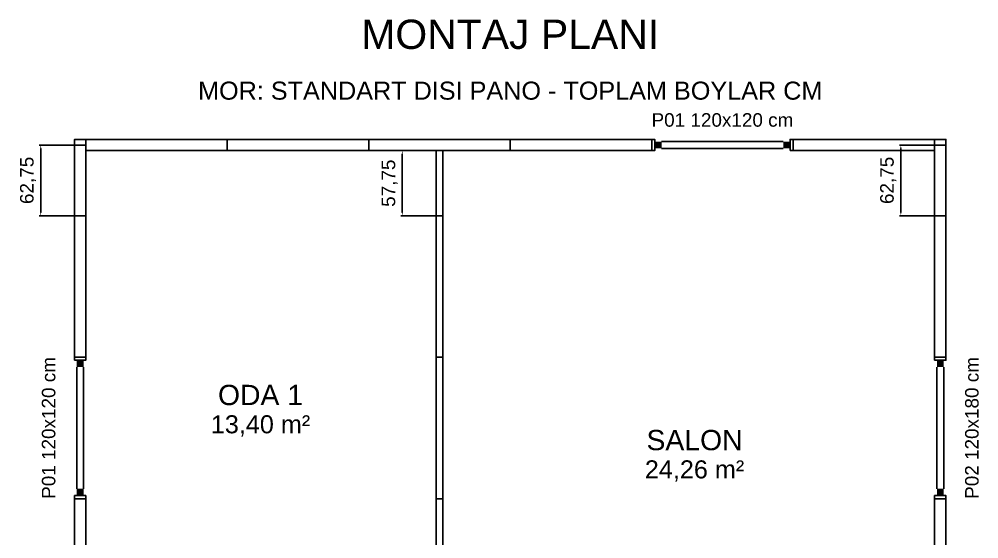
# Model space of a CAD drawing. Header units: centimetres. Extents: x -114 to 2948, y -828 to 1257.
# Drawn here: x 2097 to 2948, y 722 to 1183 of the extents above; entities that cross this region are included whole.
import ezdxf
from ezdxf.enums import TextEntityAlignment as Align

# ---------------------------------------------------------------- set-up
doc = ezdxf.new("R2010")
doc.units = ezdxf.units.CM
for name, color, linetype in [('KOSE_PROFIL_100', 8, 'Continuous'), ('MONTAJ_OZEL_OLCU', 6, 'Continuous'), ('MONTAJ_OZEL_PANO', 6, 'Continuous'), ('MONTAJ_STANDART', 7, 'Continuous'), ('MONTAJ_YAZI', 7, 'Continuous'), ('PENCERE', 10, 'Continuous')]:
    doc.layers.add(name, color=color, linetype=linetype)
doc.styles.get("Standard").update_dxf_attribs({"font": 'Arial.ttf'})
doc.dimstyles.new('ISO-25', dxfattribs={"dimtxt": 12, "dimasz": 3, "dimexe": 1.25, "dimexo": 0.625, "dimgap": 4, "dimtad": 1, "dimtxsty": 'Standard', "dimcen": 2.5, "dimadec": 0, "dimazin": 0, "dimtfac": 1, "dimtmove": 0, "dimatfit": 3, "dimfxl": 1, "dimarcsym": 0})

# ---------------------------------------------------------------- blocks, each defined once
blk = doc.blocks.new('MNT_BOM_D01_1255p0_H_DOLU_PP')
at = {"color": 0}
blk.add_lwpolyline([(0, 0), (125.5, 0), (125.5, 10), (0, 10)], close=True, dxfattribs=at)
blk = doc.blocks.new('MNT_BOM_P01_PENCERE_1200x1200')
at = {"layer": 'PENCERE', "color": 1}
for p, q in [((53387.01, 8192.86), (53397.01, 8192.86)), ((53389.01, 8186.86), (53389.01, 8078.86)), ((53395.01, 8186.86), (53395.01, 8078.86)), ((53387.01, 8072.86), (53397.01, 8072.86))]:
    blk.add_line(p, q, dxfattribs=at)
for points in [[(53389.01, 8192.86), (53389.01, 8186.86), (53395.01, 8192.86), (53395.01, 8186.86)], [(53389.01, 8072.86), (53389.01, 8078.86), (53395.01, 8072.86), (53395.01, 8078.86)]]:
    blk.add_solid(points, dxfattribs=at)
blk = doc.blocks.new('MNT_BOM_D02_1255p0_H_P01_PP')
at = {"color": 0}
for points in [[(0, 0), (2.75, 0), (2.75, 10), (0, 10)], [(122.75, 0), (125.5, 0), (125.5, 10), (122.75, 10)]]:
    blk.add_lwpolyline(points, close=True, dxfattribs=at)
at = {"rotation": 270}
blk.add_blockref('MNT_BOM_P01_PENCERE_1200x1200', (-8070.11, 53397.01), dxfattribs=at)
blk = doc.blocks.new('MNT_BOM_D01_1255p0_V_DOLU_PP')
at = {"color": 0}
blk.add_lwpolyline([(0, 0), (10, 0), (10, 125.5), (0, 125.5)], close=True, dxfattribs=at)
blk = doc.blocks.new('MNT_BOM_D02_1255p0_V_P01_PP')
at = {"color": 0}
for points in [[(0, 122.75), (10, 122.75), (10, 125.5), (0, 125.5)], [(0, 0), (10, 0), (10, 2.75), (0, 2.75)]]:
    blk.add_lwpolyline(points, close=True, dxfattribs=at)
blk.add_blockref('MNT_BOM_P01_PENCERE_1200x1200', (-53387.01, -8070.11))
blk = doc.blocks.new('*D224')
at = {"layer": 'Defpoints', "color": 0, "transparency": 16777216}
for p in [(2116, 1071.75), (2146, 1071.75), (2146, 1009)]:
    blk.add_point(p, dxfattribs=at)
at = {"layer": 'MONTAJ_OZEL_OLCU', "color": 0, "lineweight": -2, "transparency": 16777216}
for p, q in [((2145.38, 1071.75), (2114.75, 1071.75)), ((2116, 1012), (2116, 1068.75)), ((2145.38, 1009), (2114.75, 1009))]:
    blk.add_line(p, q, dxfattribs=at)
at = {"layer": 'MONTAJ_OZEL_OLCU', "color": 0, "transparency": 16777216}
for points in [[(2115.5, 1068.75), (2116.5, 1068.75), (2116, 1071.75)], [(2115.5, 1012), (2116.5, 1012), (2116, 1009)]]:
    blk.add_solid(points, dxfattribs=at)
at = {"layer": 'MONTAJ_OZEL_OLCU', "color": 0, "transparency": 16777216, "insert": (2104.79, 1040.38), "char_height": 12, "attachment_point": 5, "rotation": 90}
blk.add_mtext('62,75', dxfattribs=at)
blk = doc.blocks.new('MNT_BOM_D06_627p5_V_DOLU_PP')
at = {"color": 0}
blk.add_lwpolyline([(0, 0), (10, 0), (10, 62.75), (0, 62.75)], close=True, dxfattribs=at)
blk = doc.blocks.new('MNT_BOM_P02_PENCERE_1200x1800')
at = {"layer": 'PENCERE', "color": 1}
for p, q in [((53839.87, 6703.82), (53839.87, 6713.82)), ((53845.87, 6711.82), (53953.87, 6711.82)), ((53959.87, 6703.82), (53959.87, 6713.82)), ((53845.87, 6705.82), (53953.87, 6705.82))]:
    blk.add_line(p, q, dxfattribs=at)
for points in [[(53839.87, 6705.82), (53845.87, 6705.82), (53839.87, 6711.82), (53845.87, 6711.82)], [(53959.87, 6705.82), (53953.87, 6705.82), (53959.87, 6711.82), (53953.87, 6711.82)]]:
    blk.add_solid(points, dxfattribs=at)
blk = doc.blocks.new('MNT_BOM_D03_1255p0_V_P02_PP')
at = {"color": 0}
for points in [[(0, 122.75), (10, 122.75), (10, 125.5), (0, 125.5)], [(0, 0), (10, 0), (10, 2.75), (0, 2.75)]]:
    blk.add_lwpolyline(points, close=True, dxfattribs=at)
at = {"rotation": 90}
blk.add_blockref('MNT_BOM_P02_PENCERE_1200x1800', (6713.82, -53837.12), dxfattribs=at)
blk = doc.blocks.new('*D225')
at = {"layer": 'Defpoints', "color": 0, "transparency": 16777216}
for p in [(2879, 1071.75), (2909, 1071.75), (2909, 1009)]:
    blk.add_point(p, dxfattribs=at)
at = {"layer": 'MONTAJ_OZEL_OLCU', "color": 0, "lineweight": -2, "transparency": 16777216}
for p, q in [((2908.38, 1071.75), (2877.75, 1071.75)), ((2879, 1012), (2879, 1068.75)), ((2908.38, 1009), (2877.75, 1009))]:
    blk.add_line(p, q, dxfattribs=at)
at = {"layer": 'MONTAJ_OZEL_OLCU', "color": 0, "transparency": 16777216}
for points in [[(2878.5, 1068.75), (2879.5, 1068.75), (2879, 1071.75)], [(2878.5, 1012), (2879.5, 1012), (2879, 1009)]]:
    blk.add_solid(points, dxfattribs=at)
at = {"layer": 'MONTAJ_OZEL_OLCU', "color": 0, "transparency": 16777216, "insert": (2867.79, 1040.38), "char_height": 12, "attachment_point": 5, "rotation": 90}
blk.add_mtext('62,75', dxfattribs=at)
blk = doc.blocks.new('MNT_BOM_I01_1255p0_V_DOLU_PP')
at = {"color": 0}
blk.add_lwpolyline([(0, 0), (6, 0), (6, 125.5), (0, 125.5)], close=True, dxfattribs=at)
blk = doc.blocks.new('*D236')
at = {"layer": 'Defpoints', "color": 0, "transparency": 16777216}
for p in [(2436.75, 1066.75), (2466.75, 1066.75), (2466.75, 1009)]:
    blk.add_point(p, dxfattribs=at)
at = {"layer": 'MONTAJ_OZEL_OLCU', "color": 0, "lineweight": -2, "transparency": 16777216}
for p, q in [((2466.12, 1066.75), (2435.5, 1066.75)), ((2436.75, 1012), (2436.75, 1063.75)), ((2466.12, 1009), (2435.5, 1009))]:
    blk.add_line(p, q, dxfattribs=at)
at = {"layer": 'MONTAJ_OZEL_OLCU', "color": 0, "transparency": 16777216}
for points in [[(2436.25, 1063.75), (2437.25, 1063.75), (2436.75, 1066.75)], [(2436.25, 1012), (2437.25, 1012), (2436.75, 1009)]]:
    blk.add_solid(points, dxfattribs=at)
at = {"layer": 'MONTAJ_OZEL_OLCU', "color": 0, "transparency": 16777216, "insert": (2425.56, 1037.88), "char_height": 12, "attachment_point": 5, "rotation": 90}
blk.add_mtext('57,75', dxfattribs=at)
blk = doc.blocks.new('MNT_BOM_I09_577p5_V_DOLU_PP')
at = {"color": 0}
blk.add_lwpolyline([(0, 0), (6, 0), (6, 57.75), (0, 57.75)], close=True, dxfattribs=at)
blk = doc.blocks.new('MNT_BOM_B02_DIS_KOSE_100x50')
blk.add_lwpolyline([(0, 0), (10, 0), (10, 5), (0, 5)], close=True)

msp = doc.modelspace()

# ---------------------------------------------------------------- block references
at = {"layer": 'KOSE_PROFIL_100'}
for p in [(2146, 1071.75), (2909, 1071.75)]:
    msp.add_blockref('MNT_BOM_B02_DIS_KOSE_100x50', p, dxfattribs=at)
at = {"layer": 'MONTAJ_OZEL_PANO'}
for name, p in [('MNT_BOM_D06_627p5_V_DOLU_PP', (2146, 1009)), ('MNT_BOM_I09_577p5_V_DOLU_PP', (2466.75, 1009)), ('MNT_BOM_D06_627p5_V_DOLU_PP', (2909, 1009))]:
    msp.add_blockref(name, p, dxfattribs=at)
at = {"layer": 'MONTAJ_STANDART'}
for name, p in [('MNT_BOM_D01_1255p0_H_DOLU_PP', (2156, 1066.75)), ('MNT_BOM_D01_1255p0_H_DOLU_PP', (2281.5, 1066.75)), ('MNT_BOM_D01_1255p0_H_DOLU_PP', (2407, 1066.75)), ('MNT_BOM_D01_1255p0_H_DOLU_PP', (2532.5, 1066.75)), ('MNT_BOM_D02_1255p0_H_P01_PP', (2658, 1066.75)), ('MNT_BOM_D01_1255p0_H_DOLU_PP', (2783.5, 1066.75)), ('MNT_BOM_D01_1255p0_V_DOLU_PP', (2146, 883.5)), ('MNT_BOM_I01_1255p0_V_DOLU_PP', (2466.75, 883.5)), ('MNT_BOM_D01_1255p0_V_DOLU_PP', (2909, 883.5)), ('MNT_BOM_D02_1255p0_V_P01_PP', (2146, 758)), ('MNT_BOM_I01_1255p0_V_DOLU_PP', (2466.75, 758)), ('MNT_BOM_D03_1255p0_V_P02_PP', (2909, 758)), ('MNT_BOM_D01_1255p0_V_DOLU_PP', (2146, 632.5)), ('MNT_BOM_I01_1255p0_V_DOLU_PP', (2466.75, 632.5)), ('MNT_BOM_D01_1255p0_V_DOLU_PP', (2909, 632.5))]:
    msp.add_blockref(name, p, dxfattribs=at)

# ---------------------------------------------------------------- texts
at = {"layer": 'MONTAJ_OZEL_OLCU'}
msp.add_text('MOR: STANDART DISI PANO - TOPLAM BOYLAR CM', height=16, dxfattribs=at).set_placement((2532.5, 1120), align=Align.MIDDLE_CENTER)
at = {"layer": 'MONTAJ_YAZI'}
for s, height, p in [('MONTAJ PLANI', 26, (2532.5, 1170)), ('ODA 1', 18, (2311, 850)), ('13,40 m²', 16, (2311, 824)), ('SALON', 18, (2696, 810)), ('24,26 m²', 16, (2696, 784))]:
    msp.add_text(s, height=height, dxfattribs=at).set_placement(p, align=Align.MIDDLE_CENTER)
at = {"layer": 'MONTAJ_YAZI', "color": 4}
msp.add_text('P01 120x120 cm', height=12, dxfattribs=at).set_placement((2720.75, 1094), align=Align.MIDDLE_CENTER)
for s, p in [('P01 120x120 cm', (2123, 820.75)), ('P02 120x180 cm', (2942, 820.75))]:
    msp.add_text(s, height=12, rotation=90, dxfattribs=at).set_placement(p, align=Align.MIDDLE_CENTER)

# ---------------------------------------------------------------- dimensions: what is measured, and where the dimension line sits
at = {"layer": 'MONTAJ_OZEL_OLCU'}
for base, p1, p2, picture, middle in [((2116, 1071.75), (2146, 1009), (2146, 1071.75), '*D224', (2104.789, 1040.375)), ((2436.75, 1066.75), (2466.75, 1009), (2466.75, 1066.75), '*D236', (2425.563, 1037.875)), ((2879, 1071.75), (2909, 1009), (2909, 1071.75), '*D225', (2867.789, 1040.375))]:
    dim = msp.add_linear_dim(base=base, p1=p1, p2=p2, angle=90, dimstyle='ISO-25', dxfattribs=at)
    dim.commit()
    dim.dimension.update_dxf_attribs({"geometry": picture, "text_midpoint": middle})

doc.saveas('drawing.dxf')
